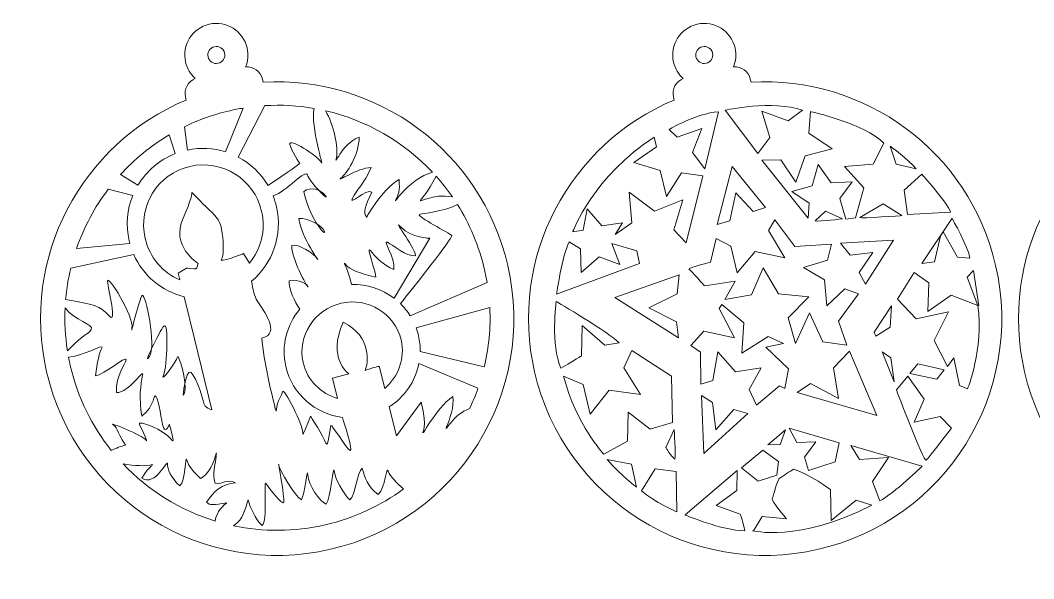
# Model space of a CAD drawing. Header units: millimetres. Extents: x -519 to -76, y -665 to -462.
# Drawn here: x -518.6 to -339.8, y -560.2 to -461.7 of the extents above; entities that cross this region are included whole.
import ezdxf

# ---------------------------------------------------------------- set-up
doc = ezdxf.new("R2010")
doc.units = ezdxf.units.MM
doc.header["$MEASUREMENT"] = 0
doc.layers.add('layer 1', color=7, linetype='Continuous')

msp = doc.modelspace()

# ---------------------------------------------------------------- linework, layer by layer
at = {"layer": 'layer 1', "color": 1, "lineweight": 9}
for points, knots in [([(-475.7315, -472.658), (-455.7547, -471.4451), (-437.239, -484.7825), (-432.5873, -504.931), (-427.4023, -527.3894), (-441.405, -549.7987), (-463.8634, -554.9837), (-486.322, -560.1686), (-508.731, -546.1657), (-513.9159, -523.7072), (-518.5676, -503.5588), (-507.7725, -483.4545), (-489.2861, -475.7874), (-489.2861, -475.7874), (-489.4173, -475.2196), (-489.4173, -475.2196), (-489.7331, -473.8515), (-488.9692, -472.4746), (-487.6894, -471.9909), (-488.5186, -471.2515), (-489.1349, -470.2573), (-489.404, -469.0924), (-490.0953, -466.0979), (-488.2284, -463.1101), (-485.2337, -462.4187), (-482.2393, -461.7274), (-479.2514, -463.5944), (-478.5601, -466.5889), (-478.2911, -467.7538), (-478.4094, -468.9176), (-478.8305, -469.9457), (-477.4684, -469.8194), (-476.1784, -470.7222), (-475.8626, -472.0902), (-475.8626, -472.0902), (-475.7315, -472.658), (-475.7315, -472.658)], [0, 0, 0, 0, 0.08333333, 0.08333333, 0.08333333, 0.16666667, 0.16666667, 0.16666667, 0.25, 0.25, 0.25, 0.33333333, 0.33333333, 0.33333333, 0.41666667, 0.41666667, 0.41666667, 0.5, 0.5, 0.5, 0.58333333, 0.58333333, 0.58333333, 0.66666667, 0.66666667, 0.66666667, 0.75, 0.75, 0.75, 0.83333333, 0.83333333, 0.83333333, 0.91666667, 0.91666667, 0.91666667, 1, 1, 1, 1]), ([(-389.6606, -472.658), (-369.6838, -471.4451), (-351.168, -484.7825), (-346.5163, -504.931), (-341.3313, -527.3895), (-355.3342, -549.7988), (-377.7925, -554.9837), (-400.2508, -560.1686), (-422.66, -546.1657), (-427.8449, -523.7073), (-432.4966, -503.5588), (-421.7015, -483.4545), (-403.2152, -475.7875), (-403.2152, -475.7875), (-403.3464, -475.2196), (-403.3464, -475.2196), (-403.6622, -473.8515), (-402.8982, -472.4747), (-401.6184, -471.991), (-402.4477, -471.2516), (-403.0641, -470.2574), (-403.3331, -469.0925), (-404.0244, -466.098), (-402.1574, -463.1101), (-399.1628, -462.4187), (-396.1684, -461.7274), (-393.1804, -463.5944), (-392.4891, -466.589), (-392.2202, -467.7538), (-392.3385, -468.9177), (-392.7598, -469.9458), (-391.3975, -469.8194), (-390.1075, -470.7222), (-389.7916, -472.0903), (-389.7916, -472.0903), (-389.6606, -472.658), (-389.6606, -472.658)], [0, 0, 0, 0, 0.08333333, 0.08333333, 0.08333333, 0.16666667, 0.16666667, 0.16666667, 0.25, 0.25, 0.25, 0.33333333, 0.33333333, 0.33333333, 0.41666667, 0.41666667, 0.41666667, 0.5, 0.5, 0.5, 0.58333333, 0.58333333, 0.58333333, 0.66666667, 0.66666667, 0.66666667, 0.75, 0.75, 0.75, 0.83333333, 0.83333333, 0.83333333, 0.91666667, 0.91666667, 0.91666667, 1, 1, 1, 1]), ([(-303.2271, -472.658), (-283.2504, -471.4451), (-264.7345, -484.7825), (-260.0829, -504.9311), (-254.8979, -527.3894), (-268.9009, -549.7987), (-291.3592, -554.9837), (-313.8175, -560.1686), (-336.2267, -546.1657), (-341.4116, -523.7073), (-346.0633, -503.5588), (-335.2682, -483.4545), (-316.7818, -475.7874), (-316.7818, -475.7874), (-316.9129, -475.2196), (-316.9129, -475.2196), (-317.2288, -473.8515), (-316.4649, -472.4746), (-315.1849, -471.9909), (-316.0143, -471.2515), (-316.6307, -470.2573), (-316.8997, -469.0925), (-317.591, -466.0979), (-315.724, -463.11), (-312.7295, -462.4187), (-309.7351, -461.7274), (-306.7471, -463.5944), (-306.0558, -466.5889), (-305.7868, -467.7538), (-305.9052, -468.9176), (-306.3263, -469.9457), (-304.9641, -469.8194), (-303.674, -470.7222), (-303.3581, -472.0902), (-303.3581, -472.0902), (-303.2271, -472.658), (-303.2271, -472.658)], [0, 0, 0, 0, 0.08333333, 0.08333333, 0.08333333, 0.16666667, 0.16666667, 0.16666667, 0.25, 0.25, 0.25, 0.33333333, 0.33333333, 0.33333333, 0.41666667, 0.41666667, 0.41666667, 0.5, 0.5, 0.5, 0.58333333, 0.58333333, 0.58333333, 0.66666667, 0.66666667, 0.66666667, 0.75, 0.75, 0.75, 0.83333333, 0.83333333, 0.83333333, 0.91666667, 0.91666667, 0.91666667, 1, 1, 1, 1]), ([(-484.3193, -466.3791), (-483.5123, -466.1928), (-482.7069, -466.6961), (-482.5206, -467.5033), (-482.3343, -468.3105), (-482.8374, -469.1159), (-483.6445, -469.3022), (-484.4517, -469.4886), (-485.2572, -468.9853), (-485.4435, -468.1781), (-485.6298, -467.3709), (-485.1266, -466.5655), (-484.3193, -466.3791)], [0, 0, 0, 0, 0.25, 0.25, 0.25, 0.5, 0.5, 0.5, 0.75, 0.75, 0.75, 1, 1, 1, 1]), ([(-398.2484, -466.3792), (-397.4413, -466.1928), (-396.6359, -466.6961), (-396.4496, -467.5033), (-396.2633, -468.3105), (-396.7665, -469.1159), (-397.5737, -469.3023), (-398.3808, -469.4886), (-399.1863, -468.9853), (-399.3726, -468.1782), (-399.5591, -467.371), (-399.0557, -466.5655), (-398.2484, -466.3792)], [0, 0, 0, 0, 0.25, 0.25, 0.25, 0.5, 0.5, 0.5, 0.75, 0.75, 0.75, 1, 1, 1, 1]), ([(-489.0827, -484.6001), (-486.7796, -484.1182), (-484.4866, -484.2611), (-482.3838, -484.9166), (-482.3838, -484.9166), (-479.2424, -477.202), (-479.2424, -477.202), (-480.0374, -477.3326), (-480.8328, -477.4869), (-481.6286, -477.6706), (-484.4482, -478.3216), (-487.1193, -479.274), (-489.6157, -480.4869), (-489.6157, -480.4869), (-489.0827, -484.6001), (-489.0827, -484.6001)], [0, 0, 0, 0, 0.2, 0.2, 0.2, 0.4, 0.4, 0.4, 0.6, 0.6, 0.6, 0.8, 0.8, 0.8, 1, 1, 1, 1]), ([(-474.8687, -490.861), (-473.3955, -489.8713), (-469.2373, -486.9822), (-469.2373, -486.9822), (-469.2373, -486.9822), (-470.6808, -484.8702), (-471.0206, -483.6061), (-471.3605, -482.3418), (-466.0821, -485.5349), (-465.4494, -486.8269), (-464.897, -487.9551), (-467.4091, -480.5442), (-466.7533, -477.2592), (-469.5866, -476.7647), (-472.503, -476.5918), (-475.4563, -476.7742), (-475.4563, -476.7742), (-480.121, -485.8581), (-480.121, -485.8581), (-477.9664, -486.9953), (-476.132, -488.7148), (-474.8687, -490.861)], [0, 0, 0, 0, 0.14285714, 0.14285714, 0.14285714, 0.28571429, 0.28571429, 0.28571429, 0.42857143, 0.42857143, 0.42857143, 0.57142857, 0.57142857, 0.57142857, 0.71428571, 0.71428571, 0.71428571, 0.85714286, 0.85714286, 0.85714286, 1, 1, 1, 1]), ([(-464.7511, -477.6632), (-463.2677, -480.0624), (-462.4257, -484.3188), (-462.8005, -485.8798), (-463.2875, -487.9101), (-461.9692, -483.5594), (-458.7952, -482.3178), (-458.7492, -485.5385), (-461.0766, -488.7902), (-461.9945, -489.5776), (-462.912, -490.3647), (-459.0703, -487.7517), (-456.6963, -487.6831), (-457.846, -490.5489), (-459.2732, -491.6343), (-459.9879, -493.094), (-460.7022, -494.5536), (-457.4928, -491.2712), (-456.5566, -492.0141), (-457.785, -494.4555), (-458.2103, -495.824), (-457.4118, -496.3831), (-458.0849, -497.4016), (-454.8184, -491.4688), (-451.7613, -489.8041), (-451.5467, -491.7686), (-451.8986, -492.5211), (-452.3552, -493.4418), (-452.7774, -494.2925), (-450.0842, -489.7133), (-445.8643, -488.514), (-450.9322, -483.1356), (-457.5156, -479.3378), (-464.7511, -477.6632)], [0, 0, 0, 0, 0.09090909, 0.09090909, 0.09090909, 0.18181818, 0.18181818, 0.18181818, 0.27272727, 0.27272727, 0.27272727, 0.36363636, 0.36363636, 0.36363636, 0.45454545, 0.45454545, 0.45454545, 0.54545455, 0.54545455, 0.54545455, 0.63636364, 0.63636364, 0.63636364, 0.72727273, 0.72727273, 0.72727273, 0.81818182, 0.81818182, 0.81818182, 0.90909091, 0.90909091, 0.90909091, 1, 1, 1, 1]), ([(-395.4277, -477.8415), (-399.3544, -478.1646), (-404.1007, -480.9553), (-404.1007, -480.9553), (-404.1007, -480.9553), (-402.7206, -482.3594), (-402.7206, -482.3594), (-402.7206, -482.3594), (-398.3252, -480.8167), (-398.3252, -480.8167), (-398.3252, -480.8167), (-399.991, -485.0357), (-399.991, -485.0357), (-399.991, -485.0357), (-397.8296, -487.8989), (-397.8296, -487.8989), (-397.8296, -487.8989), (-395.4277, -477.8415), (-395.4277, -477.8415)], [0, 0, 0, 0, 0.16666667, 0.16666667, 0.16666667, 0.33333333, 0.33333333, 0.33333333, 0.5, 0.5, 0.5, 0.66666667, 0.66666667, 0.66666667, 0.83333333, 0.83333333, 0.83333333, 1, 1, 1, 1]), ([(-380.6079, -477.6007), (-380.6079, -477.6007), (-383.1305, -479.476), (-383.1305, -479.476), (-383.1305, -479.476), (-387.7551, -477.7373), (-387.7551, -477.7373), (-387.7551, -477.7373), (-386.3749, -482.3923), (-386.3749, -482.3923), (-386.3749, -482.3923), (-388.4424, -485.2315), (-388.4424, -485.2315), (-388.4424, -485.2315), (-394.2469, -477.5775), (-394.2469, -477.5775)], [0, 0, 0, 0, 0.2, 0.2, 0.2, 0.4, 0.4, 0.4, 0.6, 0.6, 0.6, 0.8, 0.8, 0.8, 1, 1, 1, 1]), ([(-366.2448, -483.411), (-369.6141, -479.904), (-379.147, -477.8339), (-379.147, -477.8339), (-379.147, -477.8339), (-379.4713, -481.6043), (-379.4713, -481.6043), (-379.4713, -481.6043), (-375.378, -484.4105), (-375.378, -484.4105), (-375.378, -484.4105), (-380.0959, -485.6385), (-380.0959, -485.6385), (-380.0959, -485.6385), (-381.7445, -490.2726), (-381.7445, -490.2726), (-381.7445, -490.2726), (-384.4354, -486.3307), (-384.4354, -486.3307), (-384.4354, -486.3307), (-387.7639, -486.3758), (-387.7639, -486.3758), (-387.7639, -486.3758), (-379.5576, -496.6125), (-379.5576, -496.6125), (-379.5576, -496.6125), (-379.4257, -493.9585), (-379.4257, -493.9585), (-379.4257, -493.9585), (-382.488, -491.887), (-382.488, -491.887), (-382.488, -491.887), (-378.8779, -490.9146), (-378.8779, -490.9146), (-378.8779, -490.9146), (-377.7989, -487.1644), (-377.7989, -487.1644), (-377.7989, -487.1644), (-375.5582, -490.3704), (-375.5582, -490.3704), (-375.5582, -490.3704), (-371.8384, -490.2341), (-371.8384, -490.2341), (-371.8384, -490.2341), (-373.9994, -493.1503), (-373.9994, -493.1503), (-373.9994, -493.1503), (-372.942, -496.7685), (-372.942, -496.7685), (-372.942, -496.7685), (-371.2433, -496.543), (-371.2433, -496.543), (-371.2433, -496.543), (-369.7889, -491.2892), (-369.7889, -491.2892), (-369.7889, -491.2892), (-373.1882, -487.5171), (-373.1882, -487.5171), (-373.1882, -487.5171), (-368.1435, -487.1025), (-368.1435, -487.1025), (-368.1435, -487.1025), (-366.2448, -483.411), (-366.2448, -483.411)], [0, 0, 0, 0, 0.04761905, 0.04761905, 0.04761905, 0.0952381, 0.0952381, 0.0952381, 0.14285714, 0.14285714, 0.14285714, 0.19047619, 0.19047619, 0.19047619, 0.23809524, 0.23809524, 0.23809524, 0.28571429, 0.28571429, 0.28571429, 0.33333333, 0.33333333, 0.33333333, 0.38095238, 0.38095238, 0.38095238, 0.42857143, 0.42857143, 0.42857143, 0.47619048, 0.47619048, 0.47619048, 0.52380952, 0.52380952, 0.52380952, 0.57142857, 0.57142857, 0.57142857, 0.61904762, 0.61904762, 0.61904762, 0.66666667, 0.66666667, 0.66666667, 0.71428571, 0.71428571, 0.71428571, 0.76190476, 0.76190476, 0.76190476, 0.80952381, 0.80952381, 0.80952381, 0.85714286, 0.85714286, 0.85714286, 0.9047619, 0.9047619, 0.9047619, 0.95238095, 0.95238095, 0.95238095, 1, 1, 1, 1]), ([(-500.9091, -488.9417), (-500.9091, -488.9417), (-497.8185, -490.8184), (-497.8185, -490.8184), (-496.3379, -488.3416), (-494.0565, -486.3431), (-491.2358, -485.2399), (-491.2358, -485.2399), (-492.3033, -481.9331), (-492.3033, -481.9331), (-495.5394, -483.8479), (-498.4308, -486.2197), (-500.9091, -488.9417)], [0, 0, 0, 0, 0.25, 0.25, 0.25, 0.5, 0.5, 0.5, 0.75, 0.75, 0.75, 1, 1, 1, 1]), ([(-406.7233, -482.35), (-406.7233, -482.35), (-406.3329, -484.0406), (-406.3329, -484.0406), (-406.3329, -484.0406), (-410.3156, -486.7965), (-410.3156, -486.7965), (-410.3156, -486.7965), (-405.7108, -488.1819), (-405.7108, -488.1819), (-405.7108, -488.1819), (-404.5845, -492.8189), (-404.5845, -492.8189), (-404.5845, -492.8189), (-401.9312, -488.6449), (-401.9312, -488.6449), (-401.9312, -488.6449), (-398.1921, -489.1728), (-398.1921, -489.1728), (-398.1921, -489.1728), (-401.0887, -500.9712), (-401.0887, -500.9712), (-401.0887, -500.9712), (-403.2835, -498.6955), (-403.2835, -498.6955), (-403.2835, -498.6955), (-401.6746, -493.3714), (-401.6746, -493.3714), (-401.6746, -493.3714), (-406.6694, -495.3592), (-406.6694, -495.3592), (-406.6694, -495.3592), (-411.1726, -492.0027), (-411.1726, -492.0027), (-411.1726, -492.0027), (-410.6924, -497.4567), (-410.6924, -497.4567), (-410.6924, -497.4567), (-413.6224, -499.4686), (-413.6224, -499.4686), (-413.6224, -499.4686), (-412.31, -497.4405), (-412.31, -497.4405), (-412.31, -497.4405), (-415.9756, -497.953), (-415.9756, -497.953), (-415.9756, -497.953), (-418.5527, -494.9864), (-418.5527, -494.9864), (-418.5527, -494.9864), (-419.2512, -498.7092), (-419.2512, -498.7092), (-419.2512, -498.7092), (-421.1248, -499.0304), (-421.1248, -499.0304), (-421.1248, -499.0304), (-417.3664, -489.0364), (-406.7233, -482.35)], [0, 0, 0, 0, 0.05263158, 0.05263158, 0.05263158, 0.10526316, 0.10526316, 0.10526316, 0.15789474, 0.15789474, 0.15789474, 0.21052632, 0.21052632, 0.21052632, 0.26315789, 0.26315789, 0.26315789, 0.31578947, 0.31578947, 0.31578947, 0.36842105, 0.36842105, 0.36842105, 0.42105263, 0.42105263, 0.42105263, 0.47368421, 0.47368421, 0.47368421, 0.52631579, 0.52631579, 0.52631579, 0.57894737, 0.57894737, 0.57894737, 0.63157895, 0.63157895, 0.63157895, 0.68421053, 0.68421053, 0.68421053, 0.73684211, 0.73684211, 0.73684211, 0.78947368, 0.78947368, 0.78947368, 0.84210526, 0.84210526, 0.84210526, 0.89473684, 0.89473684, 0.89473684, 0.94736842, 0.94736842, 0.94736842, 1, 1, 1, 1]), ([(-360.5601, -487.9359), (-361.857, -486.2903), (-365.0979, -483.9265), (-365.0979, -483.9265), (-365.0979, -483.9265), (-364.0849, -487.1104), (-364.0849, -487.1104), (-364.0849, -487.1104), (-360.5601, -487.9359), (-360.5601, -487.9359)], [0, 0, 0, 0, 0.33333333, 0.33333333, 0.33333333, 0.66666667, 0.66666667, 0.66666667, 1, 1, 1, 1]), ([(-490.4274, -507.5097), (-490.4274, -507.5097), (-490.7359, -506.2823), (-490.7359, -506.2823), (-490.7359, -506.2823), (-489.2631, -505.4148), (-489.2631, -505.4148), (-489.2631, -505.4148), (-487.8316, -505.6117), (-487.6047, -505.5593), (-487.3777, -505.507), (-487.2146, -504.5582), (-487.2146, -504.5582), (-487.2146, -504.5582), (-492.178, -501.4848), (-489.8111, -496.6229), (-488.3795, -493.338), (-488.2768, -492.0822), (-488.2768, -492.0822), (-488.2768, -492.0822), (-486.7172, -493.772), (-485.2411, -495.1439), (-483.7243, -496.5537), (-483.241, -497.0449), (-482.9264, -499.2864), (-482.6589, -501.1941), (-482.6803, -503.3527), (-483.078, -503.843), (-483.7473, -504.6688), (-479.1962, -502.8509), (-479.1962, -502.8509), (-479.1962, -502.8509), (-478.1137, -504.5206), (-478.1137, -504.5206), (-476.1079, -502.072), (-475.2187, -498.7492), (-475.987, -495.421), (-477.3014, -489.7278), (-482.9706, -486.173), (-488.6468, -487.4835), (-494.3224, -488.7938), (-497.8597, -494.4741), (-496.5452, -500.1672), (-495.7577, -503.5786), (-493.4064, -506.2201), (-490.4274, -507.5097)], [0, 0, 0, 0, 0.06666667, 0.06666667, 0.06666667, 0.13333333, 0.13333333, 0.13333333, 0.2, 0.2, 0.2, 0.26666667, 0.26666667, 0.26666667, 0.33333333, 0.33333333, 0.33333333, 0.4, 0.4, 0.4, 0.46666667, 0.46666667, 0.46666667, 0.53333333, 0.53333333, 0.53333333, 0.6, 0.6, 0.6, 0.66666667, 0.66666667, 0.66666667, 0.73333333, 0.73333333, 0.73333333, 0.8, 0.8, 0.8, 0.86666667, 0.86666667, 0.86666667, 0.93333333, 0.93333333, 0.93333333, 1, 1, 1, 1]), ([(-469.2795, -512.6631), (-470.0734, -511.3772), (-471.3637, -509.0194), (-471.1101, -507.649), (-470.585, -507.336), (-468.1423, -507.8748), (-467.817, -508.6626), (-467.4917, -509.4506), (-470.6136, -504.4176), (-470.6856, -501.4136), (-469.5263, -501.05), (-466.7111, -502.8934), (-466.117, -503.8111), (-465.5228, -504.7287), (-469, -500.0175), (-469.4392, -496.6667), (-468.0572, -496.4434), (-465.1792, -497.9365), (-464.8919, -498.9731), (-464.6047, -500.0097), (-467.8371, -496.1529), (-468.5318, -491.902), (-467.3526, -491.0064), (-465.5089, -491.5394), (-464.7258, -492.6533), (-463.9427, -493.7672), (-467.643, -490.1621), (-467.9162, -488.9787), (-468.1775, -487.847), (-471.5581, -491.8884), (-473.9832, -492.6695), (-473.7375, -493.2867), (-473.5346, -493.9312), (-473.3807, -494.5984), (-472.2248, -499.6051), (-474.0794, -504.6072), (-477.7624, -507.7224), (-477.5527, -509.0723), (-477.2356, -510.494), (-476.7724, -511.2012), (-475.7411, -512.7755), (-472.447, -516.9719), (-475.9863, -517.789), (-475.5678, -521.6721), (-474.1933, -528.1556), (-473.4269, -530.6493), (-473.2087, -528.2829), (-472.473, -528.246), (-472.3306, -527.2062), (-472.1884, -526.1664), (-468.5062, -533.4196), (-468.7288, -534.526), (-468.9513, -535.6322), (-467.366, -531.5264), (-467.366, -531.5264), (-467.366, -531.5264), (-465.045, -535.1619), (-464.646, -536.2686), (-464.2473, -537.3754), (-463.9184, -533.415), (-463.7895, -533.1458), (-463.6607, -532.8765), (-461.0354, -537.209), (-460.3859, -537.5385), (-459.736, -537.868), (-461.668, -531.9849), (-461.668, -531.9849), (-461.668, -531.9849), (-461.7326, -531.7336), (-461.7326, -531.7336), (-466.5137, -531.1022), (-470.602, -527.6543), (-471.7295, -522.7701), (-472.5802, -519.0858), (-471.5589, -515.3966), (-469.2795, -512.6631)], [0, 0, 0, 0, 0.04, 0.04, 0.04, 0.08, 0.08, 0.08, 0.12, 0.12, 0.12, 0.16, 0.16, 0.16, 0.2, 0.2, 0.2, 0.24, 0.24, 0.24, 0.28, 0.28, 0.28, 0.32, 0.32, 0.32, 0.36, 0.36, 0.36, 0.4, 0.4, 0.4, 0.44, 0.44, 0.44, 0.48, 0.48, 0.48, 0.52, 0.52, 0.52, 0.56, 0.56, 0.56, 0.6, 0.6, 0.6, 0.64, 0.64, 0.64, 0.68, 0.68, 0.68, 0.72, 0.72, 0.72, 0.76, 0.76, 0.76, 0.8, 0.8, 0.8, 0.84, 0.84, 0.84, 0.88, 0.88, 0.88, 0.92, 0.92, 0.92, 0.96, 0.96, 0.96, 1, 1, 1, 1]), ([(-395.6633, -497.7154), (-395.6633, -497.7154), (-393.0187, -487.4776), (-393.0187, -487.4776), (-393.0187, -487.4776), (-387.1128, -494.7397), (-387.1128, -494.7397), (-387.1128, -494.7397), (-389.2951, -495.4104), (-389.2951, -495.4104), (-389.2951, -495.4104), (-392.3334, -492.133), (-392.3334, -492.133), (-392.3334, -492.133), (-393.4161, -497.0852), (-393.4161, -497.0852), (-393.4161, -497.0852), (-395.6633, -497.7154), (-395.6633, -497.7154)], [0, 0, 0, 0, 0.16666667, 0.16666667, 0.16666667, 0.33333333, 0.33333333, 0.33333333, 0.5, 0.5, 0.5, 0.66666667, 0.66666667, 0.66666667, 0.83333333, 0.83333333, 0.83333333, 1, 1, 1, 1]), ([(-445.2311, -489.2034), (-446.7728, -492.3502), (-447.5022, -492.7563), (-447.9598, -493.4339), (-448.3844, -494.0626), (-445.897, -492.1496), (-442.3392, -492.8664), (-443.2298, -491.5801), (-444.1966, -490.3578), (-445.2311, -489.2034)], [0, 0, 0, 0, 0.33333333, 0.33333333, 0.33333333, 0.66666667, 0.66666667, 0.66666667, 1, 1, 1, 1]), ([(-354.4715, -495.5329), (-354.9872, -493.9015), (-359.5393, -488.8673), (-359.5393, -488.8673), (-359.5393, -488.8673), (-362.6702, -491.674), (-362.6702, -491.674), (-362.6702, -491.674), (-362.065, -495.9801), (-362.065, -495.9801), (-362.065, -495.9801), (-354.4715, -495.5329), (-354.4715, -495.5329)], [0, 0, 0, 0, 0.25, 0.25, 0.25, 0.5, 0.5, 0.5, 0.75, 0.75, 0.75, 1, 1, 1, 1]), ([(-508.6456, -501.9541), (-508.6456, -501.9541), (-499.2466, -501.0477), (-499.2466, -501.0477), (-499.2865, -500.8981), (-499.3251, -500.7483), (-499.3602, -500.5963), (-499.9973, -497.8363), (-499.7184, -495.0774), (-498.7243, -492.6354), (-498.7243, -492.6354), (-503.0572, -491.5216), (-503.0572, -491.5216), (-505.4522, -494.6757), (-507.3427, -498.1985), (-508.6456, -501.9541)], [0, 0, 0, 0, 0.2, 0.2, 0.2, 0.4, 0.4, 0.4, 0.6, 0.6, 0.6, 0.8, 0.8, 0.8, 1, 1, 1, 1]), ([(-449.785, -513.8224), (-449.785, -513.8224), (-436.2268, -507.9236), (-436.2268, -507.9236), (-436.3503, -507.1941), (-436.4953, -506.4645), (-436.6639, -505.7341), (-437.6351, -501.5278), (-439.2809, -497.6515), (-441.4616, -494.194), (-444.0215, -495.5364), (-447.575, -495.7133), (-448.1392, -495.9686), (-448.7884, -496.2623), (-442.7389, -499.277), (-442.4524, -499.6903), (-442.2104, -500.0395), (-449.3125, -508.9296), (-451.5207, -511.6788), (-450.8631, -512.3181), (-450.2795, -513.0357), (-449.785, -513.8224)], [0, 0, 0, 0, 0.14285714, 0.14285714, 0.14285714, 0.28571429, 0.28571429, 0.28571429, 0.42857143, 0.42857143, 0.42857143, 0.57142857, 0.57142857, 0.57142857, 0.71428571, 0.71428571, 0.71428571, 0.85714286, 0.85714286, 0.85714286, 1, 1, 1, 1]), ([(-370.4744, -496.5044), (-370.4744, -496.5044), (-366.3388, -494.077), (-366.3388, -494.077), (-366.3388, -494.077), (-363.0534, -496.1527), (-363.0534, -496.1527), (-363.0534, -496.1527), (-370.2612, -496.7053), (-370.4744, -496.5044)], [0, 0, 0, 0, 0.33333333, 0.33333333, 0.33333333, 0.66666667, 0.66666667, 0.66666667, 1, 1, 1, 1]), ([(-452.639, -510.7193), (-452.639, -510.7193), (-446.3137, -500.1502), (-446.3137, -500.1502), (-446.3137, -500.1502), (-449.5781, -500.089), (-451.3985, -498.2075), (-453.2189, -496.3262), (-449.0708, -501.4584), (-448.853, -503.23), (-450.4777, -503.4371), (-452.8312, -501.319), (-453.7951, -500.8704), (-454.7587, -500.4218), (-452.3716, -503.5146), (-452.6459, -505.6397), (-454.8625, -504.7422), (-455.9614, -503.2886), (-456.814, -502.2867), (-457.6665, -501.2848), (-455.8085, -506.2259), (-455.8218, -506.9963), (-458.6507, -506.3601), (-460.4562, -505.7648), (-461.218, -504.7418), (-461.8571, -503.8841), (-460.4831, -506.3051), (-460.1537, -508.2984), (-457.3861, -508.2401), (-454.7461, -509.1287), (-452.639, -510.7193)], [0, 0, 0, 0, 0.1, 0.1, 0.1, 0.2, 0.2, 0.2, 0.3, 0.3, 0.3, 0.4, 0.4, 0.4, 0.5, 0.5, 0.5, 0.6, 0.6, 0.6, 0.7, 0.7, 0.7, 0.8, 0.8, 0.8, 0.9, 0.9, 0.9, 1, 1, 1, 1]), ([(-394.2804, -510.9752), (-394.2804, -510.9752), (-389.5561, -510.1347), (-389.5561, -510.1347), (-389.5561, -510.1347), (-387.5457, -505.3637), (-387.5457, -505.3637), (-387.5457, -505.3637), (-384.8179, -509.9577), (-384.8179, -509.9577), (-384.8179, -509.9577), (-379.4687, -510.501), (-379.4687, -510.501), (-379.4687, -510.501), (-383.1243, -514.1858), (-383.1243, -514.1858), (-383.1243, -514.1858), (-381.7989, -518.7212), (-381.7989, -518.7212), (-381.7989, -518.7212), (-379.3731, -513.3198), (-379.3731, -513.3198), (-379.3731, -513.3198), (-376.9788, -518.3875), (-376.9788, -518.3875), (-376.9788, -518.3875), (-372.7805, -518.9765), (-372.7805, -518.9765), (-372.7805, -518.9765), (-374.2562, -514.754), (-374.2562, -514.754), (-374.2562, -514.754), (-370.6843, -509.9783), (-370.6843, -509.9783), (-370.6843, -509.9783), (-373.1146, -509.0925), (-373.1146, -509.0925), (-373.1146, -509.0925), (-376.2724, -512.0475), (-376.2724, -512.0475), (-376.2724, -512.0475), (-376.7158, -507.4754), (-376.7158, -507.4754), (-376.7158, -507.4754), (-380.4387, -505.33), (-380.4387, -505.33), (-380.4387, -505.33), (-376.1795, -504.0129), (-376.1795, -504.0129), (-376.1795, -504.0129), (-375.444, -501.172), (-375.444, -501.172), (-375.444, -501.172), (-381.9101, -501.6074), (-381.9101, -501.6074), (-381.9101, -501.6074), (-385.4951, -496.926), (-385.4951, -496.926), (-385.4951, -496.926), (-386.5679, -498.7874), (-386.5679, -498.7874), (-386.5679, -498.7874), (-383.6819, -503.5747), (-383.6819, -503.5747), (-383.6819, -503.5747), (-388.9368, -502.5063), (-388.9368, -502.5063), (-388.9368, -502.5063), (-392.1349, -506.2496), (-392.1349, -506.2496), (-392.1349, -506.2496), (-393.2206, -501.5476), (-393.2206, -501.5476), (-393.2206, -501.5476), (-395.8135, -500.1985), (-395.8135, -500.1985), (-395.8135, -500.1985), (-396.7968, -504.3765), (-396.7968, -504.3765), (-396.7968, -504.3765), (-400.9054, -505.3806), (-400.5681, -505.6366), (-400.2307, -505.8927), (-397.8326, -508.5666), (-397.8326, -508.5666), (-397.8326, -508.5666), (-392.4641, -507.7167), (-392.4641, -507.7167), (-392.4641, -507.7167), (-394.2804, -510.9752), (-394.2804, -510.9752)], [0, 0, 0, 0, 0.03333333, 0.03333333, 0.03333333, 0.06666667, 0.06666667, 0.06666667, 0.1, 0.1, 0.1, 0.13333333, 0.13333333, 0.13333333, 0.16666667, 0.16666667, 0.16666667, 0.2, 0.2, 0.2, 0.23333333, 0.23333333, 0.23333333, 0.26666667, 0.26666667, 0.26666667, 0.3, 0.3, 0.3, 0.33333333, 0.33333333, 0.33333333, 0.36666667, 0.36666667, 0.36666667, 0.4, 0.4, 0.4, 0.43333333, 0.43333333, 0.43333333, 0.46666667, 0.46666667, 0.46666667, 0.5, 0.5, 0.5, 0.53333333, 0.53333333, 0.53333333, 0.56666667, 0.56666667, 0.56666667, 0.6, 0.6, 0.6, 0.63333333, 0.63333333, 0.63333333, 0.66666667, 0.66666667, 0.66666667, 0.7, 0.7, 0.7, 0.73333333, 0.73333333, 0.73333333, 0.76666667, 0.76666667, 0.76666667, 0.8, 0.8, 0.8, 0.83333333, 0.83333333, 0.83333333, 0.86666667, 0.86666667, 0.86666667, 0.9, 0.9, 0.9, 0.93333333, 0.93333333, 0.93333333, 0.96666667, 0.96666667, 0.96666667, 1, 1, 1, 1]), ([(-378.3722, -497.0775), (-378.3722, -497.0775), (-376.5156, -495.3707), (-376.5156, -495.3707), (-376.5156, -495.3707), (-373.5385, -496.7117), (-373.5385, -496.7117), (-373.5385, -496.7117), (-377.5218, -497.2701), (-378.3722, -497.0775)], [0, 0, 0, 0, 0.33333333, 0.33333333, 0.33333333, 0.66666667, 0.66666667, 0.66666667, 1, 1, 1, 1]), ([(-351.0628, -503.6368), (-351.2982, -501.774), (-354.2066, -496.6382), (-354.2066, -496.6382), (-354.2066, -496.6382), (-359.5593, -504.6258), (-359.5593, -504.6258), (-359.5593, -504.6258), (-357.327, -504.305), (-357.327, -504.305), (-357.327, -504.305), (-356.2656, -499.7107), (-356.2656, -499.7107), (-356.2656, -499.7107), (-355.7955, -499.0093), (-355.7955, -499.0093), (-355.7955, -499.0093), (-353.2341, -503.499), (-353.2341, -503.499), (-353.2341, -503.499), (-351.0628, -503.6368), (-351.0628, -503.6368)], [0, 0, 0, 0, 0.14285714, 0.14285714, 0.14285714, 0.28571429, 0.28571429, 0.28571429, 0.42857143, 0.42857143, 0.42857143, 0.57142857, 0.57142857, 0.57142857, 0.71428571, 0.71428571, 0.71428571, 0.85714286, 0.85714286, 0.85714286, 1, 1, 1, 1]), ([(-373.9114, -500.9935), (-373.9114, -500.9935), (-372.1641, -503.1464), (-372.1641, -503.1464), (-372.1641, -503.1464), (-368.1948, -502.6468), (-368.1948, -502.6468), (-368.1948, -502.6468), (-370.5972, -506.2022), (-370.5972, -506.2022), (-370.5972, -506.2022), (-369.4909, -508.2251), (-369.4909, -508.2251), (-369.4909, -508.2251), (-364.5303, -500.4671), (-364.5303, -500.4671), (-364.5303, -500.4671), (-373.9114, -500.9935), (-373.9114, -500.9935)], [0, 0, 0, 0, 0.16666667, 0.16666667, 0.16666667, 0.33333333, 0.33333333, 0.33333333, 0.5, 0.5, 0.5, 0.66666667, 0.66666667, 0.66666667, 0.83333333, 0.83333333, 0.83333333, 1, 1, 1, 1]), ([(-421.7188, -500.8052), (-421.7188, -500.8052), (-419.7503, -501.99), (-419.7503, -501.99), (-419.7503, -501.99), (-419.61, -506.2088), (-419.61, -506.2088), (-419.61, -506.2088), (-416.4668, -503.455), (-416.4668, -503.455), (-416.4668, -503.455), (-412.8059, -504.7491), (-412.8059, -504.7491), (-412.8059, -504.7491), (-414.2045, -501.0988), (-414.2045, -501.0988), (-414.2045, -501.0988), (-409.8213, -502.393), (-409.8213, -502.393), (-409.8213, -502.393), (-409.3097, -504.6088), (-409.3097, -504.6088), (-409.3097, -504.6088), (-423.9603, -509.9918), (-423.9603, -509.9918), (-423.9603, -509.9918), (-422.9889, -503.1268), (-421.7188, -500.8052)], [0, 0, 0, 0, 0.11111111, 0.11111111, 0.11111111, 0.22222222, 0.22222222, 0.22222222, 0.33333333, 0.33333333, 0.33333333, 0.44444444, 0.44444444, 0.44444444, 0.55555556, 0.55555556, 0.55555556, 0.66666667, 0.66666667, 0.66666667, 0.77777778, 0.77777778, 0.77777778, 0.88888889, 0.88888889, 0.88888889, 1, 1, 1, 1]), ([(-487.8262, -517.8546), (-487.8262, -517.8546), (-489.684, -510.4661), (-489.684, -510.4661), (-493.5673, -509.4755), (-496.8868, -506.7627), (-498.5573, -502.9989), (-498.5573, -502.9989), (-509.6674, -505.4373), (-509.6674, -505.4373), (-510.1004, -507.2306), (-510.4024, -509.0638), (-510.5651, -510.9257), (-505.539, -511.8862), (-504.5132, -511.974), (-502.967, -513.7571), (-501.3386, -515.6347), (-503.1247, -509.1422), (-503.1673, -507.7137), (-503.2102, -506.2853), (-498.4628, -514.0116), (-498.8595, -516.0212), (-499.256, -518.0308), (-497.579, -510.5948), (-497.0416, -510.2312), (-496.5042, -509.8677), (-494.4827, -519.0384), (-495.7939, -521.0193), (-497.105, -523.0003), (-494.0307, -516.4409), (-493.2146, -515.6291), (-492.3982, -514.8172), (-492.6014, -522.6322), (-493.3192, -524.2842), (-494.0371, -525.9361), (-490.9958, -521.9256), (-490.8567, -521.0784), (-490.7177, -520.2311), (-489.0243, -525.4983), (-489.5881, -527.4026), (-490.152, -529.3067), (-489.597, -524.6712), (-488.8368, -523.8245), (-488.0762, -522.9779), (-486.2285, -528.4968), (-486.1965, -529.2567), (-486.1644, -530.0164), (-484.7783, -530.4235), (-484.7783, -530.4235), (-484.7783, -530.4235), (-487.8262, -517.8546), (-487.8262, -517.8546)], [0, 0, 0, 0, 0.05882353, 0.05882353, 0.05882353, 0.11764706, 0.11764706, 0.11764706, 0.17647059, 0.17647059, 0.17647059, 0.23529412, 0.23529412, 0.23529412, 0.29411765, 0.29411765, 0.29411765, 0.35294118, 0.35294118, 0.35294118, 0.41176471, 0.41176471, 0.41176471, 0.47058824, 0.47058824, 0.47058824, 0.52941176, 0.52941176, 0.52941176, 0.58823529, 0.58823529, 0.58823529, 0.64705882, 0.64705882, 0.64705882, 0.70588235, 0.70588235, 0.70588235, 0.76470588, 0.76470588, 0.76470588, 0.82352941, 0.82352941, 0.82352941, 0.88235294, 0.88235294, 0.88235294, 0.94117647, 0.94117647, 0.94117647, 1, 1, 1, 1]), ([(-350.402, -505.8188), (-350.402, -505.8188), (-351.5139, -507.0202), (-351.5139, -507.0202), (-351.5139, -507.0202), (-349.6343, -512.0322), (-349.6343, -512.0322), (-349.6343, -512.0322), (-354.3687, -510.18), (-354.3687, -510.18), (-354.3687, -510.18), (-358.5062, -513.0802), (-358.5062, -513.0802), (-358.5062, -513.0802), (-358.2833, -508.0273), (-358.2833, -508.0273), (-358.2833, -508.0273), (-360.8971, -506.2134), (-360.8971, -506.2134), (-360.8971, -506.2134), (-363.8513, -510.8687), (-363.8513, -510.8687), (-363.8513, -510.8687), (-360.5515, -514.3304), (-360.5515, -514.3304), (-360.5515, -514.3304), (-354.8615, -513.1002), (-354.8615, -513.1002), (-354.8615, -513.1002), (-357.3511, -518.204), (-357.3511, -518.204), (-357.3511, -518.204), (-354.9966, -522.7453), (-354.9966, -522.7453), (-354.9966, -522.7453), (-353.8727, -521.2354), (-353.8727, -521.2354), (-353.8727, -521.2354), (-352.8779, -526.1233), (-352.8779, -526.1233), (-352.8779, -526.1233), (-351.4676, -526.6882), (-351.4676, -526.6882), (-351.4676, -526.6882), (-348.6117, -519.656), (-349.6343, -512.0322)], [0, 0, 0, 0, 0.06666667, 0.06666667, 0.06666667, 0.13333333, 0.13333333, 0.13333333, 0.2, 0.2, 0.2, 0.26666667, 0.26666667, 0.26666667, 0.33333333, 0.33333333, 0.33333333, 0.4, 0.4, 0.4, 0.46666667, 0.46666667, 0.46666667, 0.53333333, 0.53333333, 0.53333333, 0.6, 0.6, 0.6, 0.66666667, 0.66666667, 0.66666667, 0.73333333, 0.73333333, 0.73333333, 0.8, 0.8, 0.8, 0.86666667, 0.86666667, 0.86666667, 0.93333333, 0.93333333, 0.93333333, 1, 1, 1, 1]), ([(-402.4568, -517.7031), (-402.4568, -517.7031), (-402.8269, -514.8948), (-402.8269, -514.8948), (-402.8269, -514.8948), (-407.6877, -512.4), (-407.6877, -512.4), (-407.6877, -512.4), (-402.685, -509.9652), (-402.685, -509.9652), (-402.685, -509.9652), (-402.348, -506.6041), (-402.348, -506.6041), (-402.348, -506.6041), (-413.719, -510.6205), (-413.719, -510.6205), (-413.719, -510.6205), (-402.4568, -517.7031), (-402.4568, -517.7031)], [0, 0, 0, 0, 0.16666667, 0.16666667, 0.16666667, 0.33333333, 0.33333333, 0.33333333, 0.5, 0.5, 0.5, 0.66666667, 0.66666667, 0.66666667, 0.83333333, 0.83333333, 0.83333333, 1, 1, 1, 1]), ([(-461.9723, -511.6168), (-457.2036, -510.5159), (-452.4622, -513.407), (-451.385, -518.0729), (-450.6342, -521.3245), (-451.8623, -524.5806), (-454.2885, -526.6291), (-454.2885, -526.6291), (-455.2613, -522.7262), (-455.2613, -522.7262), (-455.2613, -522.7262), (-456.5172, -522.9801), (-457.7574, -523.4581), (-457.1612, -522.3134), (-456.4926, -517.5064), (-461.587, -514.9443), (-464.5111, -521.3253), (-460.6371, -524.0271), (-460.6371, -524.0271), (-460.6371, -524.0271), (-463.5204, -524.7886), (-463.5204, -524.7886), (-463.5204, -524.7886), (-462.5907, -528.3999), (-462.5907, -528.3999), (-465.5372, -527.5489), (-467.9317, -525.2096), (-468.6588, -522.0608), (-469.736, -517.395), (-466.7415, -512.7179), (-461.9723, -511.6168)], [0, 0, 0, 0, 0.1, 0.1, 0.1, 0.2, 0.2, 0.2, 0.3, 0.3, 0.3, 0.4, 0.4, 0.4, 0.5, 0.5, 0.5, 0.6, 0.6, 0.6, 0.7, 0.7, 0.7, 0.8, 0.8, 0.8, 0.9, 0.9, 0.9, 1, 1, 1, 1]), ([(-412.9421, -518.5656), (-414.5556, -516.8793), (-424.0296, -511.2758), (-424.0296, -511.2758), (-424.0296, -511.2758), (-425.0651, -519.083), (-423.2035, -523.0494), (-419.5866, -520.8787), (-419.5866, -520.8787), (-419.5866, -520.8787), (-419.5866, -520.8787), (-419.4245, -515.5548), (-419.4245, -515.5548), (-419.4245, -515.5548), (-415.4616, -518.9804), (-415.4616, -518.9804), (-415.4616, -518.9804), (-412.9421, -518.5656), (-412.9421, -518.5656)], [0, 0, 0, 0, 0.16666667, 0.16666667, 0.16666667, 0.33333333, 0.33333333, 0.33333333, 0.5, 0.5, 0.5, 0.66666667, 0.66666667, 0.66666667, 0.83333333, 0.83333333, 0.83333333, 1, 1, 1, 1]), ([(-510.2507, -519.9763), (-506.9341, -516.6623), (-506.7594, -517.2938), (-506.0724, -516.2482), (-505.4618, -515.3189), (-509.0241, -514.639), (-510.6658, -512.4307), (-510.7818, -514.914), (-510.65, -517.4397), (-510.2507, -519.9763)], [0, 0, 0, 0, 0.33333333, 0.33333333, 0.33333333, 0.66666667, 0.66666667, 0.66666667, 1, 1, 1, 1]), ([(-448.0179, -520.1018), (-448.0179, -520.1018), (-436.7121, -522.7962), (-436.7121, -522.7962), (-435.9122, -519.4384), (-435.5699, -515.9393), (-435.7418, -512.3843), (-435.7418, -512.3843), (-448.7382, -515.9471), (-448.7382, -515.9471), (-448.5687, -516.4043), (-448.4263, -516.8774), (-448.314, -517.3642), (-448.1022, -518.2815), (-448.0069, -519.1987), (-448.0179, -520.1018)], [0, 0, 0, 0, 0.2, 0.2, 0.2, 0.4, 0.4, 0.4, 0.6, 0.6, 0.6, 0.8, 0.8, 0.8, 1, 1, 1, 1]), ([(-388.7027, -529.5528), (-388.7027, -529.5528), (-384.6431, -526.167), (-384.6431, -526.167), (-384.6431, -526.167), (-383.7042, -526.618), (-383.7042, -526.618), (-383.7042, -526.618), (-383.0502, -523.1838), (-383.0502, -523.1838), (-383.0502, -523.1838), (-387.0455, -519.376), (-387.0455, -519.376), (-387.0455, -519.376), (-383.9162, -518.7092), (-383.9162, -518.7092), (-383.9162, -518.7092), (-386.6556, -517.4497), (-386.6556, -517.4497), (-386.6556, -517.4497), (-391.3128, -520.4169), (-391.3128, -520.4169), (-391.3128, -520.4169), (-390.9392, -515.044), (-390.9392, -515.044), (-390.9392, -515.044), (-394.8005, -511.8176), (-394.8005, -511.8176), (-394.8005, -511.8176), (-395.3001, -512.5452), (-395.3001, -512.5452), (-395.3001, -512.5452), (-392.6054, -517.7103), (-392.6054, -517.7103), (-392.6054, -517.7103), (-398.0026, -516.5078), (-398.0026, -516.5078), (-398.0026, -516.5078), (-400.3106, -519.0441), (-400.3106, -519.0441), (-400.3106, -519.0441), (-398.5955, -520.2062), (-398.5955, -520.2062), (-398.5955, -520.2062), (-398.5137, -525.8634), (-398.5137, -525.8634), (-398.5137, -525.8634), (-396.3843, -525.2049), (-396.3843, -525.2049), (-396.3843, -525.2049), (-395.5435, -520.1694), (-395.5435, -520.1694), (-395.5435, -520.1694), (-392.3974, -523.6723), (-392.3974, -523.6723), (-392.3974, -523.6723), (-387.8741, -523.0176), (-387.8741, -523.0176), (-387.8741, -523.0176), (-390.0076, -526.7934), (-390.0076, -526.7934), (-390.0076, -526.7934), (-388.7027, -529.5528), (-388.7027, -529.5528)], [0, 0, 0, 0, 0.04761905, 0.04761905, 0.04761905, 0.0952381, 0.0952381, 0.0952381, 0.14285714, 0.14285714, 0.14285714, 0.19047619, 0.19047619, 0.19047619, 0.23809524, 0.23809524, 0.23809524, 0.28571429, 0.28571429, 0.28571429, 0.33333333, 0.33333333, 0.33333333, 0.38095238, 0.38095238, 0.38095238, 0.42857143, 0.42857143, 0.42857143, 0.47619048, 0.47619048, 0.47619048, 0.52380952, 0.52380952, 0.52380952, 0.57142857, 0.57142857, 0.57142857, 0.61904762, 0.61904762, 0.61904762, 0.66666667, 0.66666667, 0.66666667, 0.71428571, 0.71428571, 0.71428571, 0.76190476, 0.76190476, 0.76190476, 0.80952381, 0.80952381, 0.80952381, 0.85714286, 0.85714286, 0.85714286, 0.9047619, 0.9047619, 0.9047619, 0.95238095, 0.95238095, 0.95238095, 1, 1, 1, 1]), ([(-367.674, -517.4197), (-367.674, -517.4197), (-367.9439, -516.7318), (-367.9439, -516.7318), (-367.9439, -516.7318), (-364.8782, -512.0783), (-364.8782, -512.0783), (-364.8782, -512.0783), (-365.1295, -515.8041), (-365.1295, -515.8041), (-365.1295, -515.8041), (-367.674, -517.4197), (-367.674, -517.4197)], [0, 0, 0, 0, 0.25, 0.25, 0.25, 0.5, 0.5, 0.5, 0.75, 0.75, 0.75, 1, 1, 1, 1]), ([(-502.5046, -537.5694), (-501.6793, -537.1571), (-500.7802, -536.7767), (-500.0303, -536.6218), (-501.7104, -533.7975), (-501.5339, -533.4209), (-502.2606, -532.9653), (-502.9875, -532.5098), (-497.0396, -534.8765), (-496.4211, -535.6927), (-495.8024, -536.509), (-497.1136, -533.9347), (-497.5262, -532.9752), (-497.9391, -532.0155), (-493.0254, -534.0456), (-492.0116, -535.5378), (-490.9977, -537.0301), (-492.2719, -532.9608), (-492.2719, -532.9608), (-492.2719, -532.9608), (-492.8536, -534.5816), (-493.2981, -533.4855), (-493.7424, -532.3894), (-494.0521, -528.7688), (-494.5941, -528.0787), (-495.136, -527.3887), (-494.6661, -529.6295), (-497.1398, -531.5433), (-497.6747, -528.5022), (-497.3228, -525.7839), (-496.9921, -524.317), (-496.6617, -522.8501), (-499.3741, -527.456), (-501.5981, -527.3462), (-501.7281, -524.0918), (-499.9994, -522.4697), (-499.9164, -521.5876), (-499.8333, -520.7055), (-503.8385, -524.2672), (-505.2873, -524.41), (-505.0327, -522.0974), (-504.5928, -520.174), (-504.1498, -519.4003), (-503.7813, -518.7569), (-507.8395, -520.9919), (-510.056, -521.1016), (-509.9615, -521.6023), (-509.8573, -522.1042), (-509.7416, -522.6055), (-508.4357, -528.2625), (-505.9092, -533.3218), (-502.5046, -537.5694)], [0, 0, 0, 0, 0.05882353, 0.05882353, 0.05882353, 0.11764706, 0.11764706, 0.11764706, 0.17647059, 0.17647059, 0.17647059, 0.23529412, 0.23529412, 0.23529412, 0.29411765, 0.29411765, 0.29411765, 0.35294118, 0.35294118, 0.35294118, 0.41176471, 0.41176471, 0.41176471, 0.47058824, 0.47058824, 0.47058824, 0.52941176, 0.52941176, 0.52941176, 0.58823529, 0.58823529, 0.58823529, 0.64705882, 0.64705882, 0.64705882, 0.70588235, 0.70588235, 0.70588235, 0.76470588, 0.76470588, 0.76470588, 0.82352941, 0.82352941, 0.82352941, 0.88235294, 0.88235294, 0.88235294, 0.94117647, 0.94117647, 0.94117647, 1, 1, 1, 1]), ([(-422.7637, -524.4421), (-422.7637, -524.4421), (-419.2833, -525.9169), (-419.2833, -525.9169), (-419.2833, -525.9169), (-418.0126, -531.1808), (-418.0126, -531.1808), (-418.0126, -531.1808), (-414.6647, -526.9068), (-414.6647, -526.9068), (-414.6647, -526.9068), (-409.149, -527.6895), (-409.149, -527.6895), (-409.149, -527.6895), (-412.0981, -522.9799), (-412.0981, -522.9799), (-412.0981, -522.9799), (-410.684, -519.9582), (-410.684, -519.9582), (-410.684, -519.9582), (-403.6834, -524.4415), (-403.6834, -524.4415), (-403.6834, -524.4415), (-403.5159, -532.6388), (-403.5159, -532.6388), (-403.5159, -532.6388), (-407.4702, -533.83), (-407.4702, -533.83), (-407.4702, -533.83), (-411.3354, -530.8269), (-411.3354, -530.8269), (-411.3354, -530.8269), (-411.4406, -535.9152), (-411.4406, -535.9152), (-411.4406, -535.9152), (-415.6387, -538.22), (-415.6387, -538.22), (-415.6387, -538.22), (-420.4512, -533.0428), (-422.7637, -524.4421)], [0, 0, 0, 0, 0.07692308, 0.07692308, 0.07692308, 0.15384615, 0.15384615, 0.15384615, 0.23076923, 0.23076923, 0.23076923, 0.30769231, 0.30769231, 0.30769231, 0.38461538, 0.38461538, 0.38461538, 0.46153846, 0.46153846, 0.46153846, 0.53846154, 0.53846154, 0.53846154, 0.61538462, 0.61538462, 0.61538462, 0.69230769, 0.69230769, 0.69230769, 0.76923077, 0.76923077, 0.76923077, 0.84615385, 0.84615385, 0.84615385, 0.92307692, 0.92307692, 0.92307692, 1, 1, 1, 1]), ([(-381.5339, -527.3412), (-381.5339, -527.3412), (-379.177, -525.7398), (-379.177, -525.7398), (-379.177, -525.7398), (-374.2264, -528.381), (-374.2264, -528.381), (-374.2264, -528.381), (-375.1414, -522.9716), (-375.1414, -522.9716), (-375.1414, -522.9716), (-372.3131, -520.0371), (-372.3131, -520.0371), (-372.3131, -520.0371), (-367.4674, -531.3837), (-367.4674, -531.3837), (-367.4674, -531.3837), (-381.5339, -527.3412), (-381.5339, -527.3412)], [0, 0, 0, 0, 0.16666667, 0.16666667, 0.16666667, 0.33333333, 0.33333333, 0.33333333, 0.5, 0.5, 0.5, 0.66666667, 0.66666667, 0.66666667, 0.83333333, 0.83333333, 0.83333333, 1, 1, 1, 1]), ([(-366.5618, -520.1915), (-366.5618, -520.1915), (-365.0112, -521.2507), (-365.0112, -521.2507), (-365.0112, -521.2507), (-364.4041, -525.4451), (-364.4041, -525.4451), (-364.4041, -525.4451), (-366.5618, -520.1915), (-366.5618, -520.1915)], [0, 0, 0, 0, 0.33333333, 0.33333333, 0.33333333, 0.66666667, 0.66666667, 0.66666667, 1, 1, 1, 1]), ([(-437.8365, -526.6038), (-437.8365, -526.6038), (-448.2472, -522.2454), (-448.2472, -522.2454), (-448.8765, -525.3496), (-450.7637, -528.1173), (-453.4797, -529.8749), (-453.4797, -529.8749), (-452.2018, -535.0009), (-452.2018, -535.0009), (-452.2018, -535.0009), (-447.8559, -529.0379), (-447.8559, -529.0379), (-447.8559, -529.0379), (-446.8551, -532.6461), (-447.521, -534.2063), (-447.932, -535.7318), (-445.4664, -530.2983), (-442.2695, -528.0341), (-441.9828, -529.7265), (-442.8461, -532.1466), (-443.3654, -533.4172), (-443.8843, -534.6876), (-442.0951, -531.0654), (-439.3123, -530.1809), (-438.7598, -529.0167), (-438.2677, -527.8228), (-437.8365, -526.6038)], [0, 0, 0, 0, 0.11111111, 0.11111111, 0.11111111, 0.22222222, 0.22222222, 0.22222222, 0.33333333, 0.33333333, 0.33333333, 0.44444444, 0.44444444, 0.44444444, 0.55555556, 0.55555556, 0.55555556, 0.66666667, 0.66666667, 0.66666667, 0.77777778, 0.77777778, 0.77777778, 0.88888889, 0.88888889, 0.88888889, 1, 1, 1, 1]), ([(-361.6789, -524.0101), (-361.6789, -524.0101), (-356.8634, -525.0102), (-356.8634, -525.0102), (-356.8634, -525.0102), (-355.6114, -523.3318), (-355.6114, -523.3318), (-355.6114, -523.3318), (-360.2364, -522.3156), (-360.2364, -522.3156), (-360.2364, -522.3156), (-361.6789, -524.0101), (-361.6789, -524.0101)], [0, 0, 0, 0, 0.25, 0.25, 0.25, 0.5, 0.5, 0.5, 0.75, 0.75, 0.75, 1, 1, 1, 1]), ([(-364.0163, -526.8838), (-364.0163, -526.8838), (-361.9954, -524.4444), (-361.9954, -524.4444), (-361.9954, -524.4444), (-359.14, -528.5088), (-359.14, -528.5088), (-359.14, -528.5088), (-360.9008, -532.5553), (-360.9008, -532.5553), (-360.9008, -532.5553), (-356.2865, -531.6011), (-356.2865, -531.6011), (-356.2865, -531.6011), (-354.316, -533.6339), (-354.316, -533.6339), (-354.316, -533.6339), (-358.29, -538.8363), (-358.7453, -539.2754), (-359.2003, -539.7143), (-364.0163, -526.8838), (-364.0163, -526.8838)], [0, 0, 0, 0, 0.14285714, 0.14285714, 0.14285714, 0.28571429, 0.28571429, 0.28571429, 0.42857143, 0.42857143, 0.42857143, 0.57142857, 0.57142857, 0.57142857, 0.71428571, 0.71428571, 0.71428571, 0.85714286, 0.85714286, 0.85714286, 1, 1, 1, 1]), ([(-398.4083, -527.8773), (-398.4083, -527.8773), (-396.4337, -529.0886), (-396.4337, -529.0886), (-396.4337, -529.0886), (-395.871, -533.9324), (-395.871, -533.9324), (-395.871, -533.9324), (-392.6733, -530.3322), (-392.6733, -530.3322), (-392.6733, -530.3322), (-390.224, -531.0726), (-390.224, -531.0726), (-390.224, -531.0726), (-397.9954, -538.0906), (-397.9954, -538.0906), (-397.9954, -538.0906), (-398.4083, -527.8773), (-398.4083, -527.8773)], [0, 0, 0, 0, 0.16666667, 0.16666667, 0.16666667, 0.33333333, 0.33333333, 0.33333333, 0.5, 0.5, 0.5, 0.66666667, 0.66666667, 0.66666667, 0.83333333, 0.83333333, 0.83333333, 1, 1, 1, 1]), ([(-404.6818, -537.0502), (-404.6818, -537.0502), (-403.2252, -533.8519), (-403.2252, -533.8519), (-403.2252, -533.8519), (-402.9447, -538.3163), (-403.1027, -539.0753), (-403.7592, -538.6436), (-404.6818, -537.0502), (-404.6818, -537.0502)], [0, 0, 0, 0, 0.33333333, 0.33333333, 0.33333333, 0.66666667, 0.66666667, 0.66666667, 1, 1, 1, 1]), ([(-386.6986, -536.594), (-386.6986, -536.594), (-384.4967, -536.5024), (-384.4967, -536.5024), (-384.4967, -536.5024), (-383.5636, -533.9252), (-383.5636, -533.9252), (-383.5636, -533.9252), (-386.6986, -536.594), (-386.6986, -536.594)], [0, 0, 0, 0, 0.33333333, 0.33333333, 0.33333333, 0.66666667, 0.66666667, 0.66666667, 1, 1, 1, 1]), ([(-374.0917, -536.1963), (-374.0917, -536.1963), (-374.8108, -539.5898), (-374.8108, -539.5898), (-374.8108, -539.5898), (-379.533, -541.0696), (-379.533, -541.0696), (-379.533, -541.0696), (-380.2404, -538.7287), (-380.2404, -538.7287), (-380.2404, -538.7287), (-378.2452, -536.0421), (-378.2452, -536.0421), (-378.2452, -536.0421), (-381.6143, -536.1523), (-381.6143, -536.1523), (-381.6143, -536.1523), (-382.9232, -533.6163), (-382.9232, -533.6163), (-382.9232, -533.6163), (-374.0917, -536.1963), (-374.0917, -536.1963)], [0, 0, 0, 0, 0.14285714, 0.14285714, 0.14285714, 0.28571429, 0.28571429, 0.28571429, 0.42857143, 0.42857143, 0.42857143, 0.57142857, 0.57142857, 0.57142857, 0.71428571, 0.71428571, 0.71428571, 0.85714286, 0.85714286, 0.85714286, 1, 1, 1, 1]), ([(-484.1733, -550.0001), (-484.0858, -548.9567), (-483.3314, -547.7029), (-482.1504, -546.783), (-484.4455, -547.1929), (-485.1875, -547.2924), (-485.7186, -546.6478), (-484.3514, -544.805), (-483.1202, -543.4106), (-480.575, -543.2545), (-482.3925, -542.5236), (-482.6034, -543.5787), (-484.192, -543.3224), (-484.7515, -541.4895), (-484.1874, -540.4442), (-484.0179, -538.4872), (-483.8481, -536.5303), (-484.2219, -541.124), (-486.7659, -542.5262), (-488.7274, -540.6536), (-489.0128, -539.832), (-489.2263, -539.1143), (-489.4397, -538.3965), (-489.3942, -542.9415), (-490.4376, -543.8055), (-492.0193, -542.3077), (-492.6468, -540.8627), (-492.5845, -539.8896), (-492.5221, -538.9164), (-494.7437, -544.0075), (-497.1037, -542.4674), (-495.5448, -539.8375), (-495.3418, -540.5745), (-495.2307, -540.0213), (-496.3922, -540.4084), (-498.4906, -540.234), (-500.444, -539.927), (-495.9862, -544.6223), (-490.3695, -548.1025), (-484.1733, -550.0001)], [0, 0, 0, 0, 0.07692308, 0.07692308, 0.07692308, 0.15384615, 0.15384615, 0.15384615, 0.23076923, 0.23076923, 0.23076923, 0.30769231, 0.30769231, 0.30769231, 0.38461538, 0.38461538, 0.38461538, 0.46153846, 0.46153846, 0.46153846, 0.53846154, 0.53846154, 0.53846154, 0.61538462, 0.61538462, 0.61538462, 0.69230769, 0.69230769, 0.69230769, 0.76923077, 0.76923077, 0.76923077, 0.84615385, 0.84615385, 0.84615385, 0.92307692, 0.92307692, 0.92307692, 1, 1, 1, 1]), ([(-391.3756, -540.6469), (-391.3756, -540.6469), (-388.3904, -542.9863), (-388.3904, -542.9863), (-388.3904, -542.9863), (-385.1336, -541.9288), (-385.1336, -541.9288), (-385.1336, -541.9288), (-384.8009, -539.518), (-384.8009, -539.518), (-384.8009, -539.518), (-387.5752, -537.491), (-387.5752, -537.491), (-387.5752, -537.491), (-391.3756, -540.6469), (-391.3756, -540.6469)], [0, 0, 0, 0, 0.2, 0.2, 0.2, 0.4, 0.4, 0.4, 0.6, 0.6, 0.6, 0.8, 0.8, 0.8, 1, 1, 1, 1]), ([(-366.9712, -546.4605), (-366.9712, -546.4605), (-368.2683, -543.0088), (-368.2683, -543.0088), (-368.2683, -543.0088), (-365.4337, -538.7978), (-365.4337, -538.7978), (-365.4337, -538.7978), (-370.5496, -539.1452), (-370.5496, -539.1452), (-370.5496, -539.1452), (-372.035, -536.6819), (-372.035, -536.6819), (-372.035, -536.6819), (-359.4918, -540.3435), (-359.4918, -540.3435), (-359.4918, -540.3435), (-364.4125, -545.1473), (-366.9712, -546.4605)], [0, 0, 0, 0, 0.16666667, 0.16666667, 0.16666667, 0.33333333, 0.33333333, 0.33333333, 0.5, 0.5, 0.5, 0.66666667, 0.66666667, 0.66666667, 0.83333333, 0.83333333, 0.83333333, 1, 1, 1, 1]), ([(-450.9925, -544.3491), (-452.082, -543.3441), (-453.3884, -542.031), (-453.6375, -541.3029), (-454.0782, -540.0143), (-454.0823, -544.1388), (-455.4359, -545.3145), (-457.2383, -544.0288), (-457.919, -542.2198), (-458.2306, -540.6615), (-459.2162, -541.4641), (-459.3706, -545.4557), (-460.4242, -546.2743), (-461.6033, -545.2042), (-463.0912, -542.3829), (-463.1933, -541.1118), (-463.2954, -539.8407), (-463.8214, -546.0517), (-464.6063, -547), (-465.8251, -546.5864), (-467.7444, -543.5531), (-467.8504, -541.8512), (-467.9562, -540.1494), (-468.3641, -545.4221), (-468.9885, -546.2376), (-470.1638, -545.5978), (-472.8752, -540.9976), (-472.9946, -540.0662), (-473.1138, -539.1346), (-471.932, -545.9102), (-472.092, -546.6663), (-472.252, -547.4226), (-474.7928, -544.0774), (-475.2436, -543.3664), (-475.6945, -542.6553), (-474.8535, -550.0783), (-475.9256, -550.7642), (-477.1175, -549.5841), (-477.9946, -547.7176), (-478.3503, -546.265), (-479.0584, -548.1919), (-479.1099, -549.5323), (-480.9318, -550.8347), (-475.7569, -551.925), (-470.2683, -551.937), (-464.7758, -550.6689), (-459.6348, -549.482), (-454.9879, -547.289), (-450.9925, -544.3491)], [0, 0, 0, 0, 0.0625, 0.0625, 0.0625, 0.125, 0.125, 0.125, 0.1875, 0.1875, 0.1875, 0.25, 0.25, 0.25, 0.3125, 0.3125, 0.3125, 0.375, 0.375, 0.375, 0.4375, 0.4375, 0.4375, 0.5, 0.5, 0.5, 0.5625, 0.5625, 0.5625, 0.625, 0.625, 0.625, 0.6875, 0.6875, 0.6875, 0.75, 0.75, 0.75, 0.8125, 0.8125, 0.8125, 0.875, 0.875, 0.875, 0.9375, 0.9375, 0.9375, 1, 1, 1, 1]), ([(-415.0634, -539.1413), (-415.0634, -539.1413), (-410.7368, -539.9485), (-410.7368, -539.9485), (-410.7368, -539.9485), (-409.8518, -544.0232), (-409.8518, -544.0232), (-409.8518, -544.0232), (-412.5426, -542.116), (-415.0634, -539.1413)], [0, 0, 0, 0, 0.33333333, 0.33333333, 0.33333333, 0.66666667, 0.66666667, 0.66666667, 1, 1, 1, 1]), ([(-408.9831, -544.6563), (-408.9831, -544.6563), (-406.5889, -540.8248), (-406.5889, -540.8248), (-406.5889, -540.8248), (-402.8795, -541.2466), (-402.8795, -541.2466), (-402.8795, -541.2466), (-402.7325, -548.3814), (-402.7325, -548.3814), (-402.7325, -548.3814), (-406.7731, -546.6469), (-408.9831, -544.6563)], [0, 0, 0, 0, 0.25, 0.25, 0.25, 0.5, 0.5, 0.5, 0.75, 0.75, 0.75, 1, 1, 1, 1]), ([(-401.2714, -548.9332), (-401.2714, -548.9332), (-394.8264, -551.6966), (-390.7618, -551.7307), (-391.251, -549.3706), (-391.5819, -548.7801), (-391.5819, -548.7801), (-391.5819, -548.7801), (-395.8435, -547.2911), (-395.8435, -547.2911), (-395.8435, -547.2911), (-392.1565, -544.606), (-392.1565, -544.606), (-392.1565, -544.606), (-392.1324, -541.0994), (-392.1324, -541.0994), (-392.1324, -541.0994), (-401.2714, -548.9332), (-401.2714, -548.9332)], [0, 0, 0, 0, 0.16666667, 0.16666667, 0.16666667, 0.33333333, 0.33333333, 0.33333333, 0.5, 0.5, 0.5, 0.66666667, 0.66666667, 0.66666667, 0.83333333, 0.83333333, 0.83333333, 1, 1, 1, 1]), ([(-368.3724, -547.2297), (-368.3724, -547.2297), (-371.1453, -546.3127), (-371.1453, -546.3127), (-371.1453, -546.3127), (-375.5298, -549.9024), (-375.5298, -549.9024), (-375.5298, -549.9024), (-375.6628, -544.4381), (-375.6628, -544.4381), (-375.6628, -544.4381), (-379.3116, -541.7517), (-382.1791, -540.8854), (-382.809, -541.1592), (-383.9163, -542.0206), (-384.7179, -542.4943), (-385.5026, -544.2132), (-385.7592, -545.8765), (-385.9307, -546.0584), (-386.1984, -546.3424), (-383.3875, -549.6114), (-383.3875, -549.6114), (-383.3875, -549.6114), (-387.7079, -549.1917), (-387.7079, -549.1917), (-387.7079, -549.1917), (-389.2555, -551.7423), (-389.2555, -551.7423)], [0, 0, 0, 0, 0.11111111, 0.11111111, 0.11111111, 0.22222222, 0.22222222, 0.22222222, 0.33333333, 0.33333333, 0.33333333, 0.44444444, 0.44444444, 0.44444444, 0.55555556, 0.55555556, 0.55555556, 0.66666667, 0.66666667, 0.66666667, 0.77777778, 0.77777778, 0.77777778, 0.88888889, 0.88888889, 0.88888889, 1, 1, 1, 1])]:
    msp.add_open_spline(points, degree=3, knots=knots, dxfattribs=at)
for points in [[(-394.2469, -477.5775), (-394.2469, -477.5775), (-385.8223, -475.7439), (-380.6079, -477.6007)], [(-350.402, -505.8188), (-350.402, -505.8188), (-349.5022, -512.0922), (-349.5022, -512.0922)], [(-389.4321, -551.7023), (-389.4321, -551.7023), (-381.3161, -553.8352), (-368.3724, -547.2297)]]:
    msp.add_open_spline(points, degree=3, dxfattribs=at)

doc.saveas('drawing.dxf')
